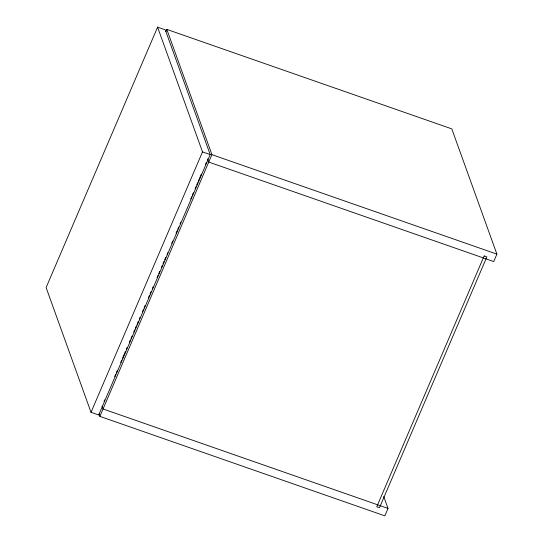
<?xml version="1.0" encoding="UTF-8"?>
<svg xmlns="http://www.w3.org/2000/svg" width="543" height="543" viewBox="0 0 543 543"><rect width="100%" height="100%" fill="white"/><g stroke="black" fill="none" stroke-linecap="round" stroke-linejoin="round"><path stroke-width="0.81" d="M157.592 27.15L46.107 287.566L91.02 412.313L98.711 415.001L210.195 154.585L165.282 29.831L157.592 27.15L202.505 151.897L91.02 412.313M165.88 31.63L166.83 29.403L451.803 128.874L496.893 254.124L493.723 261.543L208.75 162.072L207.602 158.882M104.032 401.453L104.697 399.892M114.702 376.53L115.7 374.188M116.365 372.634L117.369 370.299M120.702 362.507L121.7 360.172M122.365 358.611L125.372 351.606M126.37 349.271L127.035 347.71M129.37 342.26L130.368 339.925M131.039 338.364L132.037 336.029M133.707 332.133L134.705 329.798M135.37 328.237L136.374 325.902M137.04 324.347L138.37 321.232M139.375 318.89L140.04 317.336M142.375 311.886L143.372 309.544M144.044 307.99L145.042 305.655M148.375 297.863L149.379 295.528M150.044 293.973L151.042 291.632M152.379 288.516L153.045 286.962M157.042 277.616L158.047 275.281M158.712 273.72L159.71 271.385M161.38 267.489L162.377 265.154M163.049 263.593L164.047 261.258M164.712 259.703L165.717 257.362M167.047 254.246L167.712 252.692M171.717 243.345L172.715 241.011M176.054 233.219L177.052 230.884M177.717 229.329L178.722 226.988M180.052 223.872L180.717 222.318M190.722 198.948L191.72 196.614M192.392 195.059L193.389 192.724M195.059 188.828L196.057 186.493M196.722 184.932L197.727 182.597M198.392 181.036L201.392 174.031M205.397 164.685L206.394 162.343M383.711 496.465L388.021 508.431L384.844 515.85L99.878 416.379L211.926 154.653L166.83 29.403M211.926 154.653L496.893 254.124M202.505 151.897L210.195 154.585M388.021 508.431L103.048 408.96L102.03 406.123M99.016 413.983L99.878 416.379M484.159 255.95L376.774 506.768L379.489 507.712L486.867 256.893L484.159 255.95"/></g></svg>
